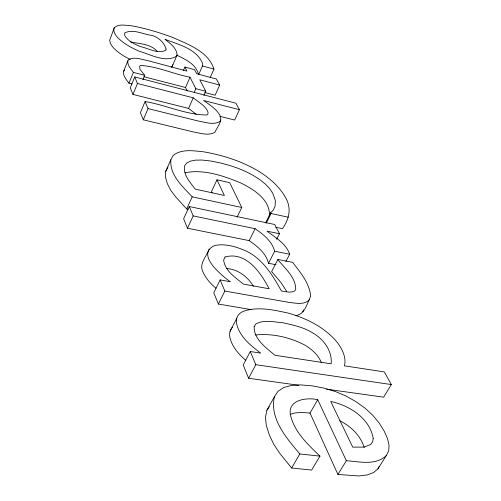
<?xml version="1.0" encoding="UTF-8"?>
<svg xmlns="http://www.w3.org/2000/svg" width="501" height="501" viewBox="0 0 501 501"><rect width="100%" height="100%" fill="white"/><g stroke="black" fill="none" stroke-linecap="round" stroke-linejoin="round"><path stroke-width="0.75" d="M239.44 109.694L235.846 103.193L134.713 76.947L137.462 83.473L193.223 97.814L202.154 104.571A23.891 9.137 23.9 0 1 208.034 112.575L207.909 114.084L206.869 114.986C185.865 114.867 165.712 104.941 145.071 101.559L140.412 112.7L143.311 119.802L193.355 131.938C200.268 133.091 208.241 136.047 214.848 132.383C217.033 127.047 223.177 121.085 219.826 115.092C216 108.711 209.506 104.659 203.563 100.469L239.44 109.694L234.65 120.04L219.739 116.282M275.738 227.26L282.464 228.669C289.49 218.705 291.757 207.721 285.232 196.949C279.038 186.259 269.457 178.062 259.123 171.524C242.052 161.241 222.801 155.085 203.224 151.765C193.286 150.795 181.537 148.665 173.133 155.498L170.847 159.725C169.501 175.168 182.64 186.516 192.215 196.843L241.77 207.477L237.061 217.152M170.847 159.725L165.656 171.474L165.436 176.978L167.29 183.604L170.791 190.355L175.838 197.056L186.666 208.911L188.188 209.23M269.475 215.962C270.214 199.417 253.638 189.359 240.637 182.878C223.308 175.807 203.932 168.987 185.063 172.764M183.429 70.459L184.894 67.053L186.936 71.104L147.607 60.571C141.608 59.45 134.832 56.582 128.92 59.381L127.874 60.715C127.035 65.293 130.993 68.963 133.391 72.376L144.726 75.338L142.954 79.634M127.874 60.715L123.578 71.392L123.359 73.24L123.979 75.576L125.92 79.114L128.989 83.185L132.007 83.955M274.479 396.541C269.256 418.661 286.641 438.212 299.836 453.95L319.951 456.148L311.66 470.076L291.62 468.022L279.545 453.048L273.953 444.594L269.475 435.369L266.313 425.443L265.474 417.089L266.901 410.263L274.479 396.541L278.061 391.275L283.723 387.555L291.338 385.438L300.882 384.893L312.342 385.883L324.197 388.15L335.351 391.513L345.872 395.972L355.823 401.564L364.853 408.021L372.6 415.104L379.082 422.857L384.311 431.323L387.58 438.801L389.07 445.295L388.701 450.844L386.365 455.49L377.917 468.88L373.596 472.524L367.346 474.929L358.791 475.95L337.931 474.46L310.013 413.081L317.728 399.692C305.973 397.011 285.927 400.136 290.906 416.826C295.433 433.039 308.34 444.951 319.951 456.148M213.952 69.088C208.278 51.265 187.625 44.132 172.037 37.18C158.585 32.289 144.827 28.043 130.686 25.67C125.35 25.445 118.443 23.541 114.228 27.868L113.689 29.997C114.435 35.289 118.862 38.934 122.795 42.065A32.515 11.272 22.9 0 0 139.441 51.321C150.644 54.559 165.468 63.001 176.552 56.181L177.141 54.578C176.246 47.576 170.071 43.374 164.998 39.322C178.525 44.564 196.849 48.791 202.68 63.727L202.454 65.963L213.952 69.088L210.169 77.617M295.978 315.63C305.04 314.14 307.182 303.305 310.676 296.248C309.562 283.153 300.362 272.381 292.628 262.33L277.892 259.455L271.636 271.567L280.998 282.583L286.697 291.382M302.823 311.891L303.531 309.875M171.154 67.259L172.263 66.301L172.87 64.667M114.228 27.868L109.656 40.312C110.333 45.629 114.723 49.342 118.656 52.492A32.365 11.504 22.8 0 0 130.279 59.494M128.989 83.185L133.391 72.376M134.713 76.947L130.273 87.807L132.965 94.413L188.564 108.423L196.242 114.297M132.965 94.413L137.462 83.473M143.311 119.802L148.033 108.585L145.071 101.559M172.263 66.301L176.552 56.181M187.205 90.925L185.527 87.506L190.004 77.185C173.465 74.085 157.464 66.351 140.606 65.468L139.635 66.163L139.961 69.27L144.726 75.338M198.697 74.549L202.454 65.963M194.288 92.171L195.816 88.69L190.004 77.185M188.564 108.423L193.223 97.814M203.901 95.441L205.742 91.282L199.793 79.784L219.67 85.064L215.111 95.221L204.828 92.541M186.666 208.911L192.215 196.843M276.646 239.265L279.477 233.729L274.698 224.498L189.259 206.544L183.629 218.774L187.487 228.237L249.185 240.618C257.364 246.254 266.006 253.205 268.517 263.275L275.982 264.716M277.892 259.455L278.187 260.044C285.226 268.699 295.947 277.498 295.722 289.616L294.519 291.068C290.405 293.104 285.702 291.62 281.412 291C272.913 275.638 263.144 259.562 246.899 251.37C236.917 246.943 225.682 243.217 214.678 245.528C195.365 254.251 221.379 275.268 230.285 281.737L220.139 279.902L213.783 292.791L218.367 304.032L251.164 309.624M187.487 228.237L193.204 215.918L189.259 206.544M241.77 207.477L229.69 182.671L216.977 179.821L211.547 191.42L212.18 192.797M209.124 248.991C206.875 256.218 199.047 263.207 202.623 271.279C205.554 277.992 210.301 283.641 216.006 288.188M249.185 240.618L255.115 228.7C263.319 234.33 272.037 241.194 274.686 251.239L289.672 254.214L285.871 261.509M218.367 304.032L224.83 291.056L220.139 279.902M265.549 222.907L270.665 212.712L273.314 210.101L275.143 205.936L275.35 200.425L272.732 193.217L269.607 188.551L265.348 184.055L259.95 179.727L253.412 175.538L246.016 171.661L238.05 168.28L229.477 165.368L220.258 162.919L210.407 160.965L202.179 160.051L195.503 160.132L190.292 161.172L186.635 163.082L184.556 165.9C182.978 174.868 190.23 182.477 195.227 189.109L224.367 195.465L216.977 179.821M266.3 223.033L271.079 213.514L270.665 212.712M377.917 468.88L379.27 466.187M230.072 331.349L236.816 318.16M268.517 263.275L274.686 251.239M326.539 389.171L383.647 397.174L391.344 384.568L384.348 371.911L344.375 365.83A51.146 26.14 29.5 0 0 337.311 342.471C324.999 327.454 306.881 318.492 288.538 313.163C273.778 310.013 257.739 306.136 243.029 311.44A36.26 18.75 28.6 0 0 236.472 322.963C239.096 336.303 250.4 345.346 260.67 353.105L250.281 351.527L243.192 364.978L248.602 378.249L298.759 385.275M248.602 378.249L255.829 364.697L250.281 351.527M165.656 171.474L167.973 167.165M291.62 468.022L299.836 453.95M337.931 474.46L346.341 460.701L317.728 399.692M220.835 120.008L219.745 121.662C213.088 125.225 205.147 122.2 198.233 121.017L148.033 108.585M266.901 410.263L269.313 406.699M123.578 71.392L124.63 70.021M309.518 299.56C304.433 305.291 295.778 303.099 289.127 302.41L224.83 291.056M386.365 455.49C375.788 465.817 359.511 461.64 346.341 460.701M290.505 414.239L295.164 412.918L301.89 412.473L310.013 413.081M255.598 334.969C272.287 333.228 289.753 337.242 304.633 344.976C311.591 349.134 318.26 354.752 321.316 362.467M226.533 268.536C237.862 269.181 247.807 276.803 253.456 286.347M130.235 41.827C139.453 43.875 150.538 43.812 157.258 51.315M255.829 364.697L391.344 384.568M193.204 215.918L255.115 228.7M279.477 233.729L267.058 231.168C275.45 237.637 286.102 243.574 289.672 254.214M271.079 213.514L288.319 217.215M143.944 76.747L185.527 87.506M195.816 88.69L205.742 91.282M184.894 67.053L194.545 69.658L196.642 73.703L216.363 78.983L219.67 85.064M176.615 55.11C185.051 59.212 195.572 63.877 198.321 73.703M339.791 420.809C350.882 426.151 360.363 435.519 364.208 447.393M245.853 360.426C238.47 354.013 231.406 346.172 229.683 336.215A36.016 19.051 28.7 0 1 232.301 327.403M254.157 326.558C253.713 339.34 266.231 347.807 274.917 355.272L331.167 363.82C332.439 350.318 323.007 338.444 311.66 332.269C302.817 327.028 292.703 324.98 282.802 322.719C273.972 322.13 263.858 319.281 255.735 324.072L254.157 326.558M373.201 438.419L372.631 441.819L370.778 444.406L364.114 447.092L352.723 447.149L330.716 401.439C349.485 405.484 369.757 418.166 373.201 438.419M166.107 49.06L165.85 50.219C157.871 54.415 148.29 48.209 140.355 46.568C134.481 44.107 128.15 41.314 124.743 35.609L124.668 33.003C132.552 28.638 142.441 33.993 150.613 35.214C157.796 36.391 164.027 42.184 166.107 49.06M225.055 257.007L223.634 260.119C225.118 271.223 235.602 277.567 243.448 284.123L269.169 288.783C260.852 272.826 246.141 251.026 225.055 257.007"/></g></svg>
